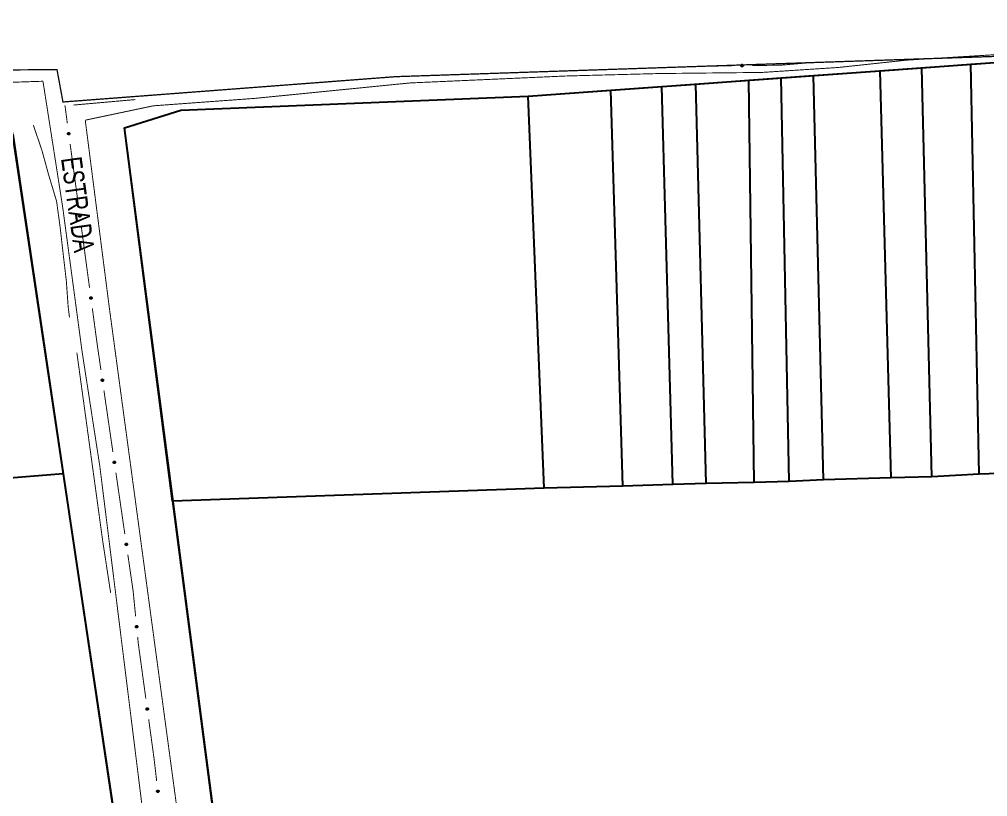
# Model space of a CAD drawing. Extents: x 203614 to 206284, y 4847494 to 4848495.
# Drawn here: x 204069.1 to 204256, y 4848337.3 to 4848487.2 of the extents above; entities that cross this region are included whole.
import ezdxf

# ---------------------------------------------------------------- set-up
doc = ezdxf.new("R2010")
doc.units = 0
doc.header["$LTSCALE"] = 1.5
doc.header["$MEASUREMENT"] = 0
doc.linetypes.add('PHANTOMX2', pattern=[5, 2.5, -0.5, 0.5, -0.5, 0.5, -0.5])
for name, color, linetype in [('CD-MALHA-LOTES', 40, 'CONTINUOUS'), ('HD-VALAS-DRENOS', 170, 'CONTINUOUS'), ('LM-LIM-SETOR-FISCAL', 7, 'CONTINUOUS'), ('RU-QUADRAS', 210, 'CONTINUOUS'), ('SV-EIXO-RUA-N-PAV', 6, 'CONTINUOUS'), ('SV-RUA-NAO-PAV-S-GUIA-C-GUIA', 7, 'PHANTOMX2'), ('SV-RUA-PAVIM-S-GUIA-C-GUIA', 7, 'CONTINUOUS'), ('SV-TXT-RUA-PAV-S-GUIA-C-GUIA', 7, 'CONTINUOUS')]:
    doc.layers.add(name, color=color, linetype=linetype)
doc.styles.add('ARIAL', font='ARIAL.TTF')
doc.linetypes.add('Limite', pattern='A,20,-3,[130,ltypeshp.shx,S=6.35,R=0,X=0,Y=0],-3,20', length=46)

msp = doc.modelspace()

# ---------------------------------------------------------------- linework, layer by layer
at = {"layer": 'CD-MALHA-LOTES', "flags": 128}
for points in [[(204235.25, 4848477.26), (204243.3, 4848477.84)], [(204243.3, 4848477.84), (204252.76, 4848478.53)], [(204245.25, 4848398.91), (204243.3, 4848477.84)], [(204252.76, 4848478.53), (204258.29, 4848478.93)], [(204254.36, 4848399.45), (204252.76, 4848478.53)], [(204209.91, 4848475.41), (204216.15, 4848475.87)], [(204216.15, 4848475.87), (204222.41, 4848476.32)], [(204217.74, 4848398.02), (204216.15, 4848475.87)], [(204222.41, 4848476.32), (204235.25, 4848477.26)], [(204224.35, 4848398.37), (204222.41, 4848476.32)], [(204237.39, 4848398.73), (204235.25, 4848477.26)], [(204183.29, 4848473.48), (204193.11, 4848474.19)], [(204193.11, 4848474.19), (204199.73, 4848474.67)], [(204195.24, 4848397.48), (204193.11, 4848474.19)], [(204199.73, 4848474.67), (204209.91, 4848475.41)], [(204201.67, 4848397.66), (204199.73, 4848474.67)], [(204210.96, 4848397.84), (204209.91, 4848475.41)], [(204100.3, 4848469.64), (204167.37, 4848472.32)], [(204167.37, 4848472.32), (204183.29, 4848473.48)], [(204170.41, 4848396.77), (204167.37, 4848472.32)], [(204185.59, 4848397.12), (204183.29, 4848473.48)], [(204089.41, 4848466.25), (204100.3, 4848469.64)], [(204098.69, 4848394.27), (204089.41, 4848466.25)], [(204254.36, 4848399.45), (204245.25, 4848398.91)], [(204260.25, 4848399.62), (204254.36, 4848399.45)], [(204195.24, 4848397.48), (204185.59, 4848397.12)], [(204201.67, 4848397.66), (204195.24, 4848397.48)], [(204210.96, 4848397.84), (204201.67, 4848397.66)], [(204217.74, 4848398.02), (204210.96, 4848397.84)], [(204224.35, 4848398.37), (204217.74, 4848398.02)], [(204237.39, 4848398.73), (204224.35, 4848398.37)], [(204245.25, 4848398.91), (204237.39, 4848398.73)], [(204170.41, 4848396.77), (204098.69, 4848394.27)], [(204185.59, 4848397.12), (204170.41, 4848396.77)], [(204098.69, 4848394.27), (204123.61, 4848203.32)]]:
    msp.add_lwpolyline(points, dxfattribs=at)
at = {"layer": 'CD-MALHA-LOTES'}
for points in [[(204067.874937, 4848464.992188), (204077.619081, 4848399.500296)], [(204077.619081, 4848399.500296), (204017.916983, 4848394.659585)], [(204077.619081, 4848399.500296), (204094.813689, 4848283.726632)]]:
    msp.add_lwpolyline(points, dxfattribs=at)
at = {"layer": 'HD-VALAS-DRENOS', "const_width": 0.18, "flags": 128}
for points in [[(204071.83, 4848466.79), (204073.47, 4848462), (204074.81, 4848457.13), (204076.33, 4848452.09), (204077.03, 4848446.93), (204077.62, 4848441.74), (204078.21, 4848436.7), (204078.57, 4848431.64), (204078.82, 4848429.67)], [(204080.24, 4848422.88), (204085.24, 4848386.49), (204086.76, 4848376.56)]]:
    msp.add_lwpolyline(points, dxfattribs=at)
at = {"layer": 'LM-LIM-SETOR-FISCAL', "linetype": 'Limite', "ltscale": 0.1, "const_width": 0.25}
msp.add_lwpolyline([(204440.37, 4848486.2), (204141.769223, 4848476.110947), (204077.558502, 4848471.229153), (204076.41, 4848477.46), (203963.834015, 4848476.91041), (203963.77, 4848481.91), (203867.781365, 4848477.501234), (203856.94, 4848379.88), (203846.61, 4848378.59), (203828.433539, 4848365.365663), (203730, 4848267.98), (203623.568592, 4848263.491809), (203614.41, 4848259.31), (203616.108988, 4847999.745013)], dxfattribs=at)
at = {"layer": 'RU-QUADRAS', "color": 6, "linetype": 'Continuous'}
msp.add_lwpolyline([(204313.29, 4848068.88), (204220.69, 4848038.65), (204147.18, 4848017.39), (204141.54, 4848056.33), (204130.27, 4848144.7), (204126.43, 4848182.35), (204089.41, 4848466.25), (204100.3, 4848469.64), (204167.37, 4848472.32), (204258.29, 4848478.93)], dxfattribs=at)
at = {"layer": 'RU-QUADRAS', "linetype": 'Continuous'}
msp.add_lwpolyline([(204114.63, 4848160.74), (204100.31, 4848262.7), (204098.14, 4848262.75), (204067.13, 4848469.99), (203976.82, 4848467.93), (203977.12, 4848391.18), (203927.81, 4848387), (203925.99, 4848465.4), (203905.62, 4848465.1), (203907.89, 4848384.47), (203847.23, 4848377.46), (203838.76, 4848373.33, -0.0053787153), (203730.05, 4848266.48), (203619.26, 4848261.74), (203615.23, 4848257.56), (203613.92, 4848110.62)], format="xyb", dxfattribs=at)
at = {"layer": 'SV-EIXO-RUA-N-PAV', "const_width": 0.18, "flags": 128}
for points in [[(204203.602007, 4848478.156572), (204203.138705, 4848478.150025)], [(204206.601707, 4848478.199008), (204203.602007, 4848478.156572)], [(204211.62, 4848478.27), (204210.601307, 4848478.255589)], [(204212.601141, 4848478.281219), (204211.62, 4848478.27)], [(204215.99, 4848478.32), (204212.601141, 4848478.281219)], [(204216.59867, 4848478.372367), (204215.99, 4848478.32)], [(204222.576586, 4848478.886688), (204216.59867, 4848478.372367)], [(204077.95, 4848470.49), (204077.934282, 4848470.590624)], [(204078.005556, 4848470.07865), (204077.95, 4848470.49)], [(204078.407085, 4848467.105642), (204078.005556, 4848470.07865)], [(204091.524239, 4848471.692886), (204079.571079, 4848470.633652)], [(204080.548572, 4848451.249601), (204078.942457, 4848463.141632)], [(204082.690058, 4848435.39356), (204081.083943, 4848447.285591)], [(204084.11, 4848424.88), (204083.22543, 4848431.42955)], [(204084.166389, 4848424.493102), (204084.11, 4848424.88)], [(204084.887503, 4848419.545376), (204084.166389, 4848424.493102)], [(204087.195066, 4848403.712652), (204085.464393, 4848415.587195)], [(204089.502629, 4848387.879928), (204087.771957, 4848399.754471)], [(204091.1, 4848376.92), (204090.07952, 4848383.921747)], [(204091.190623, 4848376.000175), (204091.1, 4848376.92)], [(204091.582813, 4848372.019448), (204091.190623, 4848376.000175)], [(204092.1, 4848366.77), (204091.975003, 4848368.038721)], [(204092.198454, 4848366.051578), (204092.1, 4848366.77)], [(204093.556184, 4848356.144179), (204092.198454, 4848366.051578)], [(204095.13, 4848344.66), (204094.099277, 4848352.181219)], [(204095.177514, 4848344.254289), (204095.13, 4848344.66)], [(204095.642786, 4848340.281441), (204095.177514, 4848344.254289)]]:
    msp.add_lwpolyline(points, dxfattribs=at)
at = {"layer": 'SV-EIXO-RUA-N-PAV', "flags": 128}
for points in [[(204208.74673, 4848478.119261), (204208.713139, 4848478.083713), (204208.677001, 4848478.060029), (204208.641174, 4848478.048951), (204208.606962, 4848478.047417), (204208.571785, 4848478.04979), (204208.536847, 4848478.060007), (204208.500582, 4848478.079936), (204208.464685, 4848478.113381), (204208.442857, 4848478.151996), (204208.430117, 4848478.186539), (204208.426463, 4848478.222121), (204208.42934, 4848478.256255), (204208.441153, 4848478.292196), (204208.461708, 4848478.328751), (204208.496213, 4848478.364032), (204208.531801, 4848478.387008), (204208.566736, 4848478.396813), (204208.602531, 4848478.40026), (204208.638415, 4848478.397407), (204208.672653, 4848478.38718), (204208.70942, 4848478.366418), (204208.743792, 4848478.331901), (204208.767113, 4848478.296667), (204208.777406, 4848478.26188), (204208.780006, 4848478.226563), (204208.778055, 4848478.191252), (204208.769247, 4848478.155703), (204208.74673, 4848478.119261)], [(204078.584911, 4848464.966516), (204078.545594, 4848464.995605), (204078.517751, 4848465.028646), (204078.502461, 4848465.062888), (204078.496839, 4848465.096669), (204078.49498, 4848465.131877), (204078.500937, 4848465.167787), (204078.516377, 4848465.206179), (204078.545281, 4848465.245825), (204078.581003, 4848465.272122), (204078.613771, 4848465.288909), (204078.648659, 4848465.2968), (204078.682892, 4848465.298033), (204078.719989, 4848465.290611), (204078.758743, 4848465.274584), (204078.797904, 4848465.244555), (204078.824978, 4848465.211976), (204078.838898, 4848465.178467), (204078.846609, 4848465.143343), (204078.848076, 4848465.107376), (204078.842025, 4848465.072159), (204078.825818, 4848465.033169), (204078.795667, 4848464.99491), (204078.763482, 4848464.967535), (204078.730177, 4848464.953148), (204078.695427, 4848464.946336), (204078.660136, 4848464.944042), (204078.623789, 4848464.948528), (204078.584911, 4848464.966516)], [(204080.726398, 4848449.110475), (204080.687081, 4848449.139564), (204080.659238, 4848449.172605), (204080.643948, 4848449.206847), (204080.638326, 4848449.240628), (204080.636467, 4848449.275836), (204080.642424, 4848449.311747), (204080.657864, 4848449.350139), (204080.686768, 4848449.389784), (204080.72249, 4848449.416082), (204080.755258, 4848449.432868), (204080.790146, 4848449.440759), (204080.824379, 4848449.441992), (204080.861476, 4848449.43457), (204080.900229, 4848449.418543), (204080.939391, 4848449.388514), (204080.966465, 4848449.355935), (204080.980385, 4848449.322426), (204080.988096, 4848449.287302), (204080.989563, 4848449.251335), (204080.983512, 4848449.216118), (204080.967305, 4848449.177128), (204080.937154, 4848449.138869), (204080.904968, 4848449.111494), (204080.871664, 4848449.097108), (204080.836913, 4848449.090295), (204080.801623, 4848449.088001), (204080.765276, 4848449.092487), (204080.726398, 4848449.110475)], [(204082.867885, 4848433.254434), (204082.828568, 4848433.283523), (204082.800725, 4848433.316564), (204082.785434, 4848433.350806), (204082.779812, 4848433.384587), (204082.777953, 4848433.419795), (204082.783911, 4848433.455706), (204082.799351, 4848433.494098), (204082.828255, 4848433.533743), (204082.863976, 4848433.560041), (204082.896744, 4848433.576827), (204082.931632, 4848433.584718), (204082.965865, 4848433.585951), (204083.002962, 4848433.578529), (204083.041716, 4848433.562502), (204083.080878, 4848433.532473), (204083.107952, 4848433.499894), (204083.121872, 4848433.466385), (204083.129582, 4848433.431261), (204083.13105, 4848433.395294), (204083.124999, 4848433.360077), (204083.108791, 4848433.321087), (204083.078641, 4848433.282828), (204083.046455, 4848433.255454), (204083.013151, 4848433.241067), (204082.9784, 4848433.234254), (204082.94311, 4848433.23196), (204082.906762, 4848433.236446), (204082.867885, 4848433.254434)], [(204085.08774, 4848417.408231), (204085.04812, 4848417.436906), (204085.019933, 4848417.469654), (204085.004284, 4848417.503733), (204084.998308, 4848417.537454), (204084.99608, 4848417.57264), (204085.001661, 4848417.608611), (204085.016698, 4848417.647163), (204085.045185, 4848417.687109), (204085.080629, 4848417.71378), (204085.113219, 4848417.730909), (204085.148022, 4848417.739165), (204085.182241, 4848417.740756), (204085.219413, 4848417.733724), (204085.258333, 4848417.718104), (204085.297807, 4848417.688487), (204085.325221, 4848417.656193), (204085.339492, 4848417.622833), (204085.34757, 4848417.587791), (204085.349414, 4848417.551841), (204085.343733, 4848417.516563), (204085.327935, 4848417.477406), (204085.298187, 4848417.438832), (204085.26629, 4848417.411122), (204085.233139, 4848417.396387), (204085.198461, 4848417.38921), (204085.163197, 4848417.386547), (204085.126804, 4848417.390651), (204085.08774, 4848417.408231)], [(204087.395304, 4848401.575507), (204087.355684, 4848401.604182), (204087.327496, 4848401.636929), (204087.311848, 4848401.671009), (204087.305872, 4848401.70473), (204087.303644, 4848401.739916), (204087.309224, 4848401.775887), (204087.324262, 4848401.814439), (204087.352748, 4848401.854385), (204087.388192, 4848401.881056), (204087.420783, 4848401.898185), (204087.455586, 4848401.906441), (204087.489804, 4848401.908032), (204087.526977, 4848401.901), (204087.565897, 4848401.88538), (204087.605371, 4848401.855763), (204087.632785, 4848401.823469), (204087.647055, 4848401.790109), (204087.655133, 4848401.755067), (204087.656978, 4848401.719117), (204087.651296, 4848401.683839), (204087.635498, 4848401.644681), (204087.605751, 4848401.606108), (204087.573853, 4848401.578398), (204087.540702, 4848401.563663), (204087.506024, 4848401.556486), (204087.47076, 4848401.553823), (204087.434368, 4848401.557927), (204087.395304, 4848401.575507)], [(204089.702867, 4848385.742783), (204089.663247, 4848385.771458), (204089.63506, 4848385.804205), (204089.619411, 4848385.838285), (204089.613435, 4848385.872006), (204089.611207, 4848385.907192), (204089.616788, 4848385.943163), (204089.631825, 4848385.981715), (204089.660312, 4848386.021661), (204089.695756, 4848386.048331), (204089.728346, 4848386.065461), (204089.763149, 4848386.073717), (204089.797367, 4848386.075308), (204089.83454, 4848386.068276), (204089.87346, 4848386.052656), (204089.912934, 4848386.023039), (204089.940348, 4848385.990745), (204089.954619, 4848385.957385), (204089.962697, 4848385.922343), (204089.964541, 4848385.886393), (204089.958859, 4848385.851115), (204089.943062, 4848385.811957), (204089.913314, 4848385.773384), (204089.881417, 4848385.745674), (204089.848265, 4848385.730939), (204089.813588, 4848385.723762), (204089.778323, 4848385.721098), (204089.741931, 4848385.725203), (204089.702867, 4848385.742783)], [(204091.683445, 4848369.875303), (204091.645202, 4848369.90579), (204091.618568, 4848369.939813), (204091.604521, 4848369.974583), (204091.60012, 4848370.008545), (204091.599531, 4848370.043797), (204091.606778, 4848370.07947), (204091.623592, 4848370.117281), (204091.653905, 4848370.155859), (204091.690551, 4848370.180852), (204091.723903, 4848370.196447), (204091.759052, 4848370.203075), (204091.793308, 4848370.203074), (204091.830113, 4848370.194321), (204091.868264, 4848370.176907), (204091.906318, 4848370.145487), (204091.932201, 4848370.111953), (204091.944905, 4848370.077965), (204091.951344, 4848370.042586), (204091.951515, 4848370.006589), (204091.944199, 4848369.971613), (204091.926597, 4848369.933233), (204091.895088, 4848369.896084), (204091.861936, 4848369.869888), (204091.828135, 4848369.85671), (204091.793162, 4848369.851154), (204091.757811, 4848369.850133), (204091.721649, 4848369.855926), (204091.683445, 4848369.875303)], [(204093.738177, 4848354.005403), (204093.698804, 4848354.034416), (204093.670896, 4848354.067402), (204093.655539, 4848354.101614), (204093.649851, 4848354.135384), (204093.647924, 4848354.170588), (204093.653811, 4848354.20651), (204093.669177, 4848354.244932), (204093.698003, 4848354.284634), (204093.733674, 4848354.311001), (204093.766409, 4848354.327852), (204093.801281, 4848354.33581), (204093.835512, 4848354.33711), (204093.872623, 4848354.329761), (204093.911408, 4848354.313809), (204093.950628, 4848354.283856), (204093.977766, 4848354.25133), (204093.991751, 4848354.217849), (204093.99953, 4848354.18274), (204094.001067, 4848354.146775), (204093.995085, 4848354.111547), (204093.978953, 4848354.072525), (204093.948878, 4848354.034207), (204093.916745, 4848354.00677), (204093.883469, 4848353.992318), (204093.848732, 4848353.985438), (204093.813446, 4848353.983075), (204093.77709, 4848353.98749), (204093.738177, 4848354.005403)], [(204095.782802, 4848338.139508), (204095.744005, 4848338.169287), (204095.71675, 4848338.202814), (204095.702066, 4848338.237321), (204095.697042, 4848338.271196), (204095.695805, 4848338.306431), (204095.702396, 4848338.342231), (204095.718512, 4848338.380344), (204095.748111, 4848338.419473), (204095.784292, 4848338.445136), (204095.817351, 4848338.461341), (204095.852373, 4848338.468614), (204095.886622, 4848338.469242), (204095.923583, 4848338.461166), (204095.962047, 4848338.444457), (204096.000672, 4848338.413741), (204096.027167, 4848338.380689), (204096.040493, 4848338.34694), (204096.047582, 4848338.311685), (204096.048413, 4848338.275698), (204096.041741, 4848338.240593), (204096.024848, 4848338.201896), (204095.994026, 4848338.164174), (204095.961362, 4848338.137373), (204095.927809, 4848338.123577), (204095.892943, 4848338.117379), (204095.857618, 4848338.115709), (204095.821355, 4848338.120835), (204095.782802, 4848338.139508)]]:
    msp.add_lwpolyline(points, close=True, dxfattribs=at)
for points in [[(204208.777406, 4848478.26188), (204208.426463, 4848478.222121)], [(204208.767113, 4848478.296667), (204208.42934, 4848478.256255)], [(204208.776102, 4848478.244616), (204208.430011, 4848478.206968)], [(204208.780006, 4848478.226563), (204208.430117, 4848478.186539)], [(204208.768778, 4848478.279993), (204208.430912, 4848478.239733)], [(204208.753268, 4848478.315255), (204208.439961, 4848478.275342)], [(204208.743792, 4848478.331901), (204208.441153, 4848478.292196)], [(204208.775259, 4848478.207758), (204208.441486, 4848478.167555)], [(204208.778055, 4848478.191252), (204208.442857, 4848478.151996)], [(204208.722788, 4848478.347576), (204208.454467, 4848478.311028)], [(204208.768919, 4848478.173552), (204208.45836, 4848478.132313)], [(204208.70942, 4848478.366418), (204208.461708, 4848478.328751)], [(204208.769247, 4848478.155703), (204208.464685, 4848478.113381)], [(204208.757122, 4848478.139269), (204208.486131, 4848478.098589)], [(204208.685564, 4848478.374342), (204208.486711, 4848478.346965)], [(204208.672653, 4848478.38718), (204208.496213, 4848478.364032)], [(204208.74673, 4848478.119261), (204208.500582, 4848478.079936)], [(204208.651203, 4848478.391597), (204208.520415, 4848478.3761)], [(204208.727646, 4848478.100641), (204208.526103, 4848478.070497)], [(204208.638415, 4848478.397407), (204208.531801, 4848478.387008)], [(204208.713139, 4848478.083713), (204208.536847, 4848478.060007)], [(204208.692597, 4848478.070123), (204208.563154, 4848478.05601)], [(204208.677001, 4848478.060029), (204208.571785, 4848478.04979)], [(204078.517751, 4848465.028646), (204078.49498, 4848465.131877)], [(204078.529641, 4848465.014372), (204078.500121, 4848465.141191)], [(204078.545594, 4848464.995605), (204078.500937, 4848465.167787)], [(204078.564139, 4848464.983231), (204078.510064, 4848465.179711)], [(204078.584911, 4848464.966516), (204078.516377, 4848465.206179)], [(204078.60602, 4848464.958596), (204078.533165, 4848465.222761)], [(204078.623789, 4848464.948528), (204078.545281, 4848465.245825)], [(204078.641469, 4848464.950991), (204078.563319, 4848465.254372)], [(204078.660136, 4848464.944042), (204078.581003, 4848465.272122)], [(204078.676189, 4848464.948796), (204078.596286, 4848465.275347)], [(204078.695427, 4848464.946336), (204078.613771, 4848465.288909)], [(204078.712882, 4848464.952375), (204078.63404, 4848465.291462)], [(204078.730177, 4848464.953148), (204078.648659, 4848465.2968)], [(204078.747127, 4848464.963884), (204078.666676, 4848465.294493)], [(204078.763482, 4848464.967535), (204078.682892, 4848465.298033)], [(204078.780277, 4848464.983507), (204078.703113, 4848465.289775)], [(204078.795667, 4848464.99491), (204078.719989, 4848465.290611)], [(204078.808713, 4848465.01764), (204078.74028, 4848465.279649)], [(204078.825818, 4848465.033169), (204078.758743, 4848465.274584)], [(204078.830826, 4848465.057803), (204078.779822, 4848465.251944)], [(204078.842025, 4848465.072159), (204078.797904, 4848465.244555)], [(204078.84384, 4848465.093983), (204078.812785, 4848465.221973)], [(204078.848076, 4848465.107376), (204078.824978, 4848465.211976)], [(204080.659238, 4848449.172605), (204080.636467, 4848449.275836)], [(204080.671128, 4848449.158331), (204080.641608, 4848449.28515)], [(204080.687081, 4848449.139564), (204080.642424, 4848449.311747)], [(204080.705626, 4848449.12719), (204080.651551, 4848449.32367)], [(204080.726398, 4848449.110475), (204080.657864, 4848449.350139)], [(204080.747506, 4848449.102555), (204080.674652, 4848449.36672)], [(204080.765276, 4848449.092487), (204080.686768, 4848449.389784)], [(204080.782956, 4848449.09495), (204080.704806, 4848449.398331)], [(204080.801623, 4848449.088001), (204080.72249, 4848449.416082)], [(204080.817676, 4848449.092755), (204080.737772, 4848449.419306)], [(204080.836913, 4848449.090295), (204080.755258, 4848449.432868)], [(204080.854369, 4848449.096334), (204080.775526, 4848449.435421)], [(204080.871664, 4848449.097108), (204080.790146, 4848449.440759)], [(204080.888614, 4848449.107843), (204080.808163, 4848449.438452)], [(204080.904968, 4848449.111494), (204080.824379, 4848449.441992)], [(204080.921763, 4848449.127466), (204080.8446, 4848449.433734)], [(204080.937154, 4848449.138869), (204080.861476, 4848449.43457)], [(204080.950199, 4848449.161599), (204080.881767, 4848449.423608)], [(204080.967305, 4848449.177128), (204080.900229, 4848449.418543)], [(204080.972313, 4848449.201762), (204080.921309, 4848449.395903)], [(204080.983512, 4848449.216118), (204080.939391, 4848449.388514)], [(204080.985327, 4848449.237943), (204080.954272, 4848449.365932)], [(204080.989563, 4848449.251335), (204080.966465, 4848449.355935)], [(204082.800725, 4848433.316564), (204082.777953, 4848433.419795)], [(204082.812615, 4848433.30229), (204082.783094, 4848433.42911)], [(204082.828568, 4848433.283523), (204082.783911, 4848433.455706)], [(204082.847112, 4848433.271149), (204082.793038, 4848433.467629)], [(204082.867885, 4848433.254434), (204082.799351, 4848433.494098)], [(204082.888993, 4848433.246514), (204082.816139, 4848433.510679)], [(204082.906762, 4848433.236446), (204082.828255, 4848433.533743)], [(204082.924443, 4848433.238909), (204082.846292, 4848433.54229)], [(204082.94311, 4848433.23196), (204082.863976, 4848433.560041)], [(204082.959162, 4848433.236714), (204082.879259, 4848433.563266)], [(204082.9784, 4848433.234254), (204082.896744, 4848433.576827)], [(204082.995856, 4848433.240293), (204082.917013, 4848433.57938)], [(204083.013151, 4848433.241067), (204082.931632, 4848433.584718)], [(204083.030101, 4848433.251802), (204082.94965, 4848433.582411)], [(204083.046455, 4848433.255454), (204082.965865, 4848433.585951)], [(204083.06325, 4848433.271425), (204082.986087, 4848433.577693)], [(204083.078641, 4848433.282828), (204083.002962, 4848433.578529)], [(204083.091686, 4848433.305558), (204083.023254, 4848433.567567)], [(204083.108791, 4848433.321087), (204083.041716, 4848433.562502)], [(204083.1138, 4848433.345721), (204083.062795, 4848433.539862)], [(204083.124999, 4848433.360077), (204083.080878, 4848433.532473)], [(204083.126813, 4848433.381902), (204083.095758, 4848433.509891)], [(204083.13105, 4848433.395294), (204083.107952, 4848433.499894)], [(204085.198461, 4848417.38921), (204085.113219, 4848417.730909)], [(204085.215852, 4848417.395432), (204085.13346, 4848417.733674)], [(204085.233139, 4848417.396387), (204085.148022, 4848417.739165)], [(204085.249975, 4848417.407299), (204085.166063, 4848417.737046)], [(204085.26629, 4848417.411122), (204085.182241, 4848417.740756)], [(204085.282917, 4848417.427269), (204085.202547, 4848417.732711)], [(204085.298187, 4848417.438832), (204085.219413, 4848417.733724)], [(204085.019933, 4848417.469654), (204084.99608, 4848417.57264)], [(204085.031972, 4848417.455505), (204085.001124, 4848417.582008)], [(204085.04812, 4848417.436906), (204085.001661, 4848417.608611)], [(204085.066794, 4848417.424728), (204085.010663, 4848417.62063)], [(204085.08774, 4848417.408231), (204085.016698, 4848417.647163)], [(204085.108931, 4848417.400532), (204085.033311, 4848417.66392)], [(204085.126804, 4848417.390651), (204085.045185, 4848417.687109)], [(204085.144458, 4848417.3933), (204085.063132, 4848417.695845)], [(204085.163197, 4848417.386547), (204085.080629, 4848417.71378)], [(204085.179198, 4848417.391468), (204085.095877, 4848417.717165)], [(204085.310993, 4848417.461698), (204085.239819, 4848417.722975)], [(204085.327935, 4848417.477406), (204085.258333, 4848417.718104)], [(204085.332685, 4848417.502091), (204085.279648, 4848417.695686)], [(204085.343733, 4848417.516563), (204085.297807, 4848417.688487)], [(204085.345319, 4848417.538405), (204085.312924, 4848417.666062)], [(204085.349414, 4848417.551841), (204085.325221, 4848417.656193)], [(204087.327496, 4848401.636929), (204087.303644, 4848401.739916)], [(204087.339535, 4848401.622781), (204087.308687, 4848401.749284)], [(204087.355684, 4848401.604182), (204087.309224, 4848401.775887)], [(204087.374357, 4848401.592003), (204087.318226, 4848401.787906)], [(204087.395304, 4848401.575507), (204087.324262, 4848401.814439)], [(204087.416494, 4848401.567808), (204087.340875, 4848401.831196)], [(204087.434368, 4848401.557927), (204087.352748, 4848401.854385)], [(204087.452021, 4848401.560576), (204087.370695, 4848401.863121)], [(204087.47076, 4848401.553823), (204087.388192, 4848401.881056)], [(204087.486762, 4848401.558744), (204087.40344, 4848401.88444)], [(204087.506024, 4848401.556486), (204087.420783, 4848401.898185)], [(204087.523416, 4848401.562707), (204087.441023, 4848401.90095)], [(204087.540702, 4848401.563663), (204087.455586, 4848401.906441)], [(204087.557538, 4848401.574575), (204087.473626, 4848401.904322)], [(204087.573853, 4848401.578398), (204087.489804, 4848401.908032)], [(204087.59048, 4848401.594545), (204087.510111, 4848401.899987)], [(204087.605751, 4848401.606108), (204087.526977, 4848401.901)], [(204087.618557, 4848401.628974), (204087.547382, 4848401.890251)], [(204087.635498, 4848401.644681), (204087.565897, 4848401.88538)], [(204087.640249, 4848401.669366), (204087.587212, 4848401.862962)], [(204087.651296, 4848401.683839), (204087.605371, 4848401.855763)], [(204087.652882, 4848401.705681), (204087.620487, 4848401.833338)], [(204087.656978, 4848401.719117), (204087.632785, 4848401.823469)], [(204089.702867, 4848385.742783), (204089.631825, 4848385.981715)], [(204089.724057, 4848385.735084), (204089.648438, 4848385.998472)], [(204089.741931, 4848385.725203), (204089.660312, 4848386.021661)], [(204089.759585, 4848385.727852), (204089.678259, 4848386.030397)], [(204089.778323, 4848385.721098), (204089.695756, 4848386.048331)], [(204089.794325, 4848385.72602), (204089.711004, 4848386.051716)], [(204089.813588, 4848385.723762), (204089.728346, 4848386.065461)], [(204089.830979, 4848385.729983), (204089.748587, 4848386.068225)], [(204089.848265, 4848385.730939), (204089.763149, 4848386.073717)], [(204089.865102, 4848385.741851), (204089.78119, 4848386.071598)], [(204089.881417, 4848385.745674), (204089.797367, 4848386.075308)], [(204089.898044, 4848385.761821), (204089.817674, 4848386.067263)], [(204089.913314, 4848385.773384), (204089.83454, 4848386.068276)], [(204089.92612, 4848385.79625), (204089.854945, 4848386.057527)], [(204089.943062, 4848385.811957), (204089.87346, 4848386.052656)], [(204089.947812, 4848385.836642), (204089.894775, 4848386.030238)], [(204089.958859, 4848385.851115), (204089.912934, 4848386.023039)], [(204089.960445, 4848385.872957), (204089.928051, 4848386.000614)], [(204089.964541, 4848385.886393), (204089.940348, 4848385.990745)], [(204089.63506, 4848385.804205), (204089.611207, 4848385.907192)], [(204089.647098, 4848385.790057), (204089.61625, 4848385.91656)], [(204089.663247, 4848385.771458), (204089.616788, 4848385.943163)], [(204089.681921, 4848385.759279), (204089.62579, 4848385.955181)], [(204091.618568, 4848369.939813), (204091.599531, 4848370.043797)], [(204091.629935, 4848369.925119), (204091.605004, 4848370.05292)], [(204091.645202, 4848369.90579), (204091.606778, 4848370.07947)], [(204091.663289, 4848369.892756), (204091.616329, 4848370.091057)], [(204091.683445, 4848369.875303), (204091.623592, 4848370.117281)], [(204091.704255, 4848369.866627), (204091.640966, 4848370.133247)], [(204091.721649, 4848369.855926), (204091.653905, 4848370.155859)], [(204091.739407, 4848369.857751), (204091.672239, 4848370.16375)], [(204091.757811, 4848369.850133), (204091.690551, 4848370.180852)], [(204091.774025, 4848369.854305), (204091.70594, 4848370.183524)], [(204091.793162, 4848369.851154), (204091.723903, 4848370.196447)], [(204091.810823, 4848369.85656), (204091.74425, 4848370.198268)], [(204091.828135, 4848369.85671), (204091.759052, 4848370.203075)], [(204091.845461, 4848369.866828), (204091.776975, 4848370.200121)], [(204091.861936, 4848369.869888), (204091.793308, 4848370.203074)], [(204091.879296, 4848369.885244), (204091.813218, 4848370.194093)], [(204091.895088, 4848369.896084), (204091.830113, 4848370.194321)], [(204091.908943, 4848369.91833), (204091.849996, 4848370.182635)], [(204091.926597, 4848369.933233), (204091.868264, 4848370.176907)], [(204091.93249, 4848369.95767), (204091.888514, 4848370.153522)], [(204091.944199, 4848369.971613), (204091.906318, 4848370.145487)], [(204091.946799, 4848369.993358), (204091.920376, 4848370.122383)], [(204091.951515, 4848370.006589), (204091.932201, 4848370.111953)], [(204093.698804, 4848354.034416), (204093.653811, 4848354.20651)], [(204093.717372, 4848354.022078), (204093.662915, 4848354.218452)], [(204093.738177, 4848354.005403), (204093.669177, 4848354.244932)], [(204093.759301, 4848353.997524), (204093.685932, 4848354.261547)], [(204093.77709, 4848353.98749), (204093.698003, 4848354.284634)], [(204093.794766, 4848353.989988), (204093.716024, 4848354.293216)], [(204093.813446, 4848353.983075), (204093.733674, 4848354.311001)], [(204093.829489, 4848353.98786), (204093.74895, 4848354.314256)], [(204093.848732, 4848353.985438), (204093.766409, 4848354.327852)], [(204093.866175, 4848353.991511), (204093.786673, 4848354.330444)], [(204093.883469, 4848353.992318), (204093.801281, 4848354.33581)], [(204093.900398, 4848354.003087), (204093.819303, 4848354.333538)], [(204093.916745, 4848354.00677), (204093.835512, 4848354.33711)], [(204093.933509, 4848354.022775), (204093.855749, 4848354.328892)], [(204093.948878, 4848354.034207), (204093.872623, 4848354.329761)], [(204093.961879, 4848354.056963), (204093.892936, 4848354.318838)], [(204093.978953, 4848354.072525), (204093.911408, 4848354.313809)], [(204093.983914, 4848354.097169), (204093.932531, 4848354.29121)], [(204093.995085, 4848354.111547), (204093.950628, 4848354.283856)], [(204093.996857, 4848354.133375), (204093.965553, 4848354.261303)], [(204094.001067, 4848354.146775), (204093.977766, 4848354.25133)], [(204093.670896, 4848354.067402), (204093.647924, 4848354.170588)], [(204093.682814, 4848354.053151), (204093.653047, 4848354.179913)], [(204095.71675, 4848338.202814), (204095.695805, 4848338.306431)], [(204095.728385, 4848338.188332), (204095.70111, 4848338.315654)], [(204095.744005, 4848338.169287), (204095.702396, 4848338.342231)], [(204095.762328, 4848338.156587), (204095.711732, 4848338.353992)], [(204095.782802, 4848338.139508), (204095.718512, 4848338.380344)], [(204095.803767, 4848338.131216), (204095.73559, 4848338.396627)], [(204095.821355, 4848338.120835), (204095.748111, 4848338.419473)], [(204095.839077, 4848338.122986), (204095.766297, 4848338.4277)], [(204095.857618, 4848338.115709), (204095.784292, 4848338.445136)], [(204095.873752, 4848338.120178), (204095.799629, 4848338.44809)], [(204095.892943, 4848338.117379), (204095.817351, 4848338.461341)], [(204095.910503, 4848338.123108), (204095.837662, 4848338.463535)], [(204095.927809, 4848338.123577), (204095.852373, 4848338.468614)], [(204095.944946, 4848338.134011), (204095.870347, 4848338.465989)], [(204095.961362, 4848338.137373), (204095.886622, 4848338.469242)], [(204095.978437, 4848338.153046), (204095.906695, 4848338.460629)], [(204095.994026, 4848338.164174), (204095.923583, 4848338.461166)], [(204096.007471, 4848338.186671), (204095.943677, 4848338.449848)], [(204096.024848, 4848338.201896), (204095.962047, 4848338.444457)], [(204096.030291, 4848338.226437), (204095.982723, 4848338.421448)], [(204096.041741, 4848338.240593), (204096.000672, 4848338.413741)], [(204096.043941, 4848338.262382), (204096.015152, 4848338.3909)], [(204096.048413, 4848338.275698), (204096.027167, 4848338.380689)]]:
    msp.add_lwpolyline(points, dxfattribs=at)
at = {"layer": 'SV-RUA-NAO-PAV-S-GUIA-C-GUIA', "const_width": 0.18, "flags": 128}
for points in [[(204492, 4848487.07), (204436.19, 4848484.01), (204387.53, 4848482.59), (204354.41, 4848482.11), (204340.12, 4848481.52), (204301.72, 4848480.76), (204274.27, 4848481), (204268, 4848480.83), (204262.02, 4848480.63), (204240.37, 4848479.3), (204227.27, 4848477.89), (204212.52, 4848476.93), (204192.44, 4848476.71), (204174.62, 4848476.24), (204144.55, 4848474.9), (204114.66, 4848471.93), (204095, 4848470.49), (204081.86, 4848467.72)], [(204073.7, 4848475.23), (204052.02, 4848474.5), (204019.27, 4848473.72), (203990.23, 4848473.25), (203957.02, 4848471.93), (203945.12, 4848471.2), (203944.74, 4848443.14), (203944.58, 4848437.28), (203943.62, 4848418.26), (203942.16, 4848395.47), (203940.58, 4848395.47), (203942.26, 4848426.79), (203942.9, 4848444.2), (203943.35, 4848471.17), (203928.26, 4848470.18), (203910.09, 4848468.73), (203897.49, 4848466.1), (203868.08, 4848464.86), (203868.08, 4848473.11), (203898.81, 4848474.08), (203897.33, 4848477.94)]]:
    msp.add_lwpolyline(points, dxfattribs=at)
at = {"layer": 'SV-RUA-PAVIM-S-GUIA-C-GUIA', "const_width": 0.18, "flags": 128}
for points in [[(204101.94, 4848271.88), (204093.53, 4848329.76), (204084.68, 4848400.92), (204081.25, 4848423.09), (204077.5, 4848450.98), (204073.7, 4848475.23)], [(204101.12, 4848323.37), (204090.44, 4848402.43), (204086.52, 4848431.44), (204081.86, 4848467.72)]]:
    msp.add_lwpolyline(points, dxfattribs=at)

# ---------------------------------------------------------------- texts
at = {"layer": 'SV-TXT-RUA-PAV-S-GUIA-C-GUIA', "style": 'ARIAL', "width": 0.7}
msp.add_text('ESTRADA', height=4, rotation=278, dxfattribs=at).set_placement((204077.16, 4848460.34))

doc.saveas('drawing.dxf')
